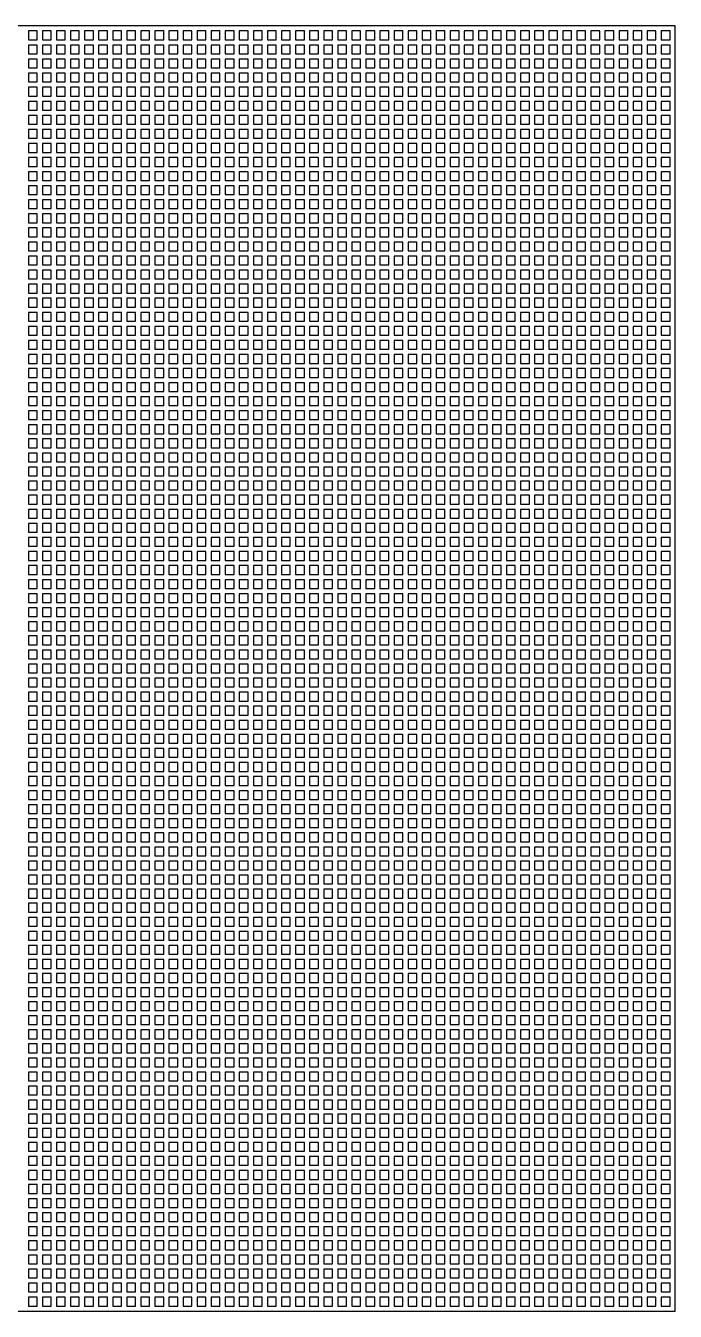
# Model space of a CAD drawing. Header units: millimetres. Extents: x 0 to 731, y 0 to 731.
# Drawn here: x 362 to 731, y 0 to 731 of the extents above; entities that cross this region are included whole.
import ezdxf

# ---------------------------------------------------------------- set-up
doc = ezdxf.new("R2010")
doc.units = ezdxf.units.MM

# ---------------------------------------------------------------- blocks, each defined once
blk = doc.blocks.new('*U1')
blk.add_lwpolyline([(-2.5, -2.5), (2.5, -2.5), (2.5, 2.5), (-2.5, 2.5)], close=True)
blk = doc.blocks.new('*U2')
at = {"color": 0, "linetype": 'ByBlock', "lineweight": -2, "transparency": 16777216}
for p in [(360, 720), (368, 720), (376, 720), (384, 720), (392, 720), (400, 720), (408, 720), (416, 720), (424, 720), (432, 720), (440, 720), (448, 720), (456, 720), (464, 720), (472, 720), (480, 720), (488, 720), (496, 720), (504, 720), (512, 720), (520, 720), (528, 720), (536, 720), (544, 720), (552, 720), (560, 720), (568, 720), (576, 720), (584, 720), (592, 720), (600, 720), (608, 720), (616, 720), (624, 720), (632, 720), (640, 720), (648, 720), (656, 720), (664, 720), (672, 720), (680, 720), (688, 720), (696, 720), (704, 720), (712, 720), (720, 720), (360, 712), (368, 712), (376, 712), (384, 712), (392, 712), (400, 712), (408, 712), (416, 712), (424, 712), (432, 712), (440, 712), (448, 712), (456, 712), (464, 712), (472, 712), (480, 712), (488, 712), (496, 712), (504, 712), (512, 712), (520, 712), (528, 712), (536, 712), (544, 712), (552, 712), (560, 712), (568, 712), (576, 712), (584, 712), (592, 712), (600, 712), (608, 712), (616, 712), (624, 712), (632, 712), (640, 712), (648, 712), (656, 712), (664, 712), (672, 712), (680, 712), (688, 712), (696, 712), (704, 712), (712, 712), (720, 712), (360, 704), (368, 704), (376, 704), (384, 704), (392, 704), (400, 704), (408, 704), (416, 704), (424, 704), (432, 704), (440, 704), (448, 704), (456, 704), (464, 704), (472, 704), (480, 704), (488, 704), (496, 704), (504, 704), (512, 704), (520, 704), (528, 704), (536, 704), (544, 704), (552, 704), (560, 704), (568, 704), (576, 704), (584, 704), (592, 704), (600, 704), (608, 704), (616, 704), (624, 704), (632, 704), (640, 704), (648, 704), (656, 704), (664, 704), (672, 704), (680, 704), (688, 704), (696, 704), (704, 704), (712, 704), (720, 704), (360, 696), (368, 696), (376, 696), (384, 696), (392, 696), (400, 696), (408, 696), (416, 696), (424, 696), (432, 696), (440, 696), (448, 696), (456, 696), (464, 696), (472, 696), (480, 696), (488, 696), (496, 696), (504, 696), (512, 696), (520, 696), (528, 696), (536, 696), (544, 696), (552, 696), (560, 696), (568, 696), (576, 696), (584, 696), (592, 696), (600, 696), (608, 696), (616, 696), (624, 696), (632, 696), (640, 696), (648, 696), (656, 696), (664, 696), (672, 696), (680, 696), (688, 696), (696, 696), (704, 696), (712, 696), (720, 696), (360, 688), (368, 688), (376, 688), (384, 688), (392, 688), (400, 688), (408, 688), (416, 688), (424, 688), (432, 688), (440, 688), (448, 688), (456, 688), (464, 688), (472, 688), (480, 688), (488, 688), (496, 688), (504, 688), (512, 688), (520, 688), (528, 688), (536, 688), (544, 688), (552, 688), (560, 688), (568, 688), (576, 688), (584, 688), (592, 688), (600, 688), (608, 688), (616, 688), (624, 688), (632, 688), (640, 688), (648, 688), (656, 688), (664, 688), (672, 688), (680, 688), (688, 688), (696, 688), (704, 688), (712, 688), (720, 688), (360, 680), (368, 680), (376, 680), (384, 680), (392, 680), (400, 680), (408, 680), (416, 680), (424, 680), (432, 680), (440, 680), (448, 680), (456, 680), (464, 680), (472, 680), (480, 680), (488, 680), (496, 680), (504, 680), (512, 680), (520, 680), (528, 680), (536, 680), (544, 680), (552, 680), (560, 680), (568, 680), (576, 680), (584, 680), (592, 680), (600, 680), (608, 680), (616, 680), (624, 680), (632, 680), (640, 680), (648, 680), (656, 680), (664, 680), (672, 680), (680, 680), (688, 680), (696, 680), (704, 680), (712, 680), (720, 680), (360, 672), (368, 672), (376, 672), (384, 672), (392, 672), (400, 672), (408, 672), (416, 672), (424, 672), (432, 672), (440, 672), (448, 672), (456, 672), (464, 672), (472, 672), (480, 672), (488, 672), (496, 672), (504, 672), (512, 672), (520, 672), (528, 672), (536, 672), (544, 672), (552, 672), (560, 672), (568, 672), (576, 672), (584, 672), (592, 672), (600, 672), (608, 672), (616, 672), (624, 672), (632, 672), (640, 672), (648, 672), (656, 672), (664, 672), (672, 672), (680, 672), (688, 672), (696, 672), (704, 672), (712, 672), (720, 672), (360, 664), (368, 664), (376, 664), (384, 664), (392, 664), (400, 664), (408, 664), (416, 664), (424, 664), (432, 664), (440, 664), (448, 664), (456, 664), (464, 664), (472, 664), (480, 664), (488, 664), (496, 664), (504, 664), (512, 664), (520, 664), (528, 664), (536, 664), (544, 664), (552, 664), (560, 664), (568, 664), (576, 664), (584, 664), (592, 664), (600, 664), (608, 664), (616, 664), (624, 664), (632, 664), (640, 664), (648, 664), (656, 664), (664, 664), (672, 664), (680, 664), (688, 664), (696, 664), (704, 664), (712, 664), (720, 664), (360, 656), (368, 656), (376, 656), (384, 656), (392, 656), (400, 656), (408, 656), (416, 656), (424, 656), (432, 656), (440, 656), (448, 656), (456, 656), (464, 656), (472, 656), (480, 656), (488, 656), (496, 656), (504, 656), (512, 656), (520, 656), (528, 656), (536, 656), (544, 656), (552, 656), (560, 656), (568, 656), (576, 656), (584, 656), (592, 656), (600, 656), (608, 656), (616, 656), (624, 656), (632, 656), (640, 656), (648, 656), (656, 656), (664, 656), (672, 656), (680, 656), (688, 656), (696, 656), (704, 656), (712, 656), (720, 656), (360, 648), (368, 648), (376, 648), (384, 648), (392, 648), (400, 648), (408, 648), (416, 648), (424, 648), (432, 648), (440, 648), (448, 648), (456, 648), (464, 648), (472, 648), (480, 648), (488, 648), (496, 648), (504, 648), (512, 648), (520, 648), (528, 648), (536, 648), (544, 648), (552, 648), (560, 648), (568, 648), (576, 648), (584, 648), (592, 648), (600, 648), (608, 648), (616, 648), (624, 648), (632, 648), (640, 648), (648, 648), (656, 648), (664, 648), (672, 648), (680, 648), (688, 648), (696, 648), (704, 648), (712, 648), (720, 648), (360, 640), (368, 640), (376, 640), (384, 640), (392, 640), (400, 640), (408, 640), (416, 640), (424, 640), (432, 640), (440, 640), (448, 640), (456, 640), (464, 640), (472, 640), (480, 640), (488, 640), (496, 640), (504, 640), (512, 640), (520, 640), (528, 640), (536, 640), (544, 640), (552, 640), (560, 640), (568, 640), (576, 640), (584, 640), (592, 640), (600, 640), (608, 640), (616, 640), (624, 640), (632, 640), (640, 640), (648, 640), (656, 640), (664, 640), (672, 640), (680, 640), (688, 640), (696, 640), (704, 640), (712, 640), (720, 640), (360, 632), (368, 632), (376, 632), (384, 632), (392, 632), (400, 632), (408, 632), (416, 632), (424, 632), (432, 632), (440, 632), (448, 632), (456, 632), (464, 632), (472, 632), (480, 632), (488, 632), (496, 632), (504, 632), (512, 632), (520, 632), (528, 632), (536, 632), (544, 632), (552, 632), (560, 632), (568, 632), (576, 632), (584, 632), (592, 632), (600, 632), (608, 632), (616, 632), (624, 632), (632, 632), (640, 632), (648, 632), (656, 632), (664, 632), (672, 632), (680, 632), (688, 632), (696, 632), (704, 632), (712, 632), (720, 632), (360, 624), (368, 624), (376, 624), (384, 624), (392, 624), (400, 624), (408, 624), (416, 624), (424, 624), (432, 624), (440, 624), (448, 624), (456, 624), (464, 624), (472, 624), (480, 624), (488, 624), (496, 624), (504, 624), (512, 624), (520, 624), (528, 624), (536, 624), (544, 624), (552, 624), (560, 624), (568, 624), (576, 624), (584, 624), (592, 624), (600, 624), (608, 624), (616, 624), (624, 624), (632, 624), (640, 624), (648, 624), (656, 624), (664, 624), (672, 624), (680, 624), (688, 624), (696, 624), (704, 624), (712, 624), (720, 624), (360, 616), (368, 616), (376, 616), (384, 616), (392, 616), (400, 616), (408, 616), (416, 616), (424, 616), (432, 616), (440, 616), (448, 616), (456, 616), (464, 616), (472, 616), (480, 616), (488, 616), (496, 616), (504, 616), (512, 616), (520, 616), (528, 616), (536, 616), (544, 616), (552, 616), (560, 616), (568, 616), (576, 616), (584, 616), (592, 616), (600, 616), (608, 616), (616, 616), (624, 616), (632, 616), (640, 616), (648, 616), (656, 616), (664, 616), (672, 616), (680, 616), (688, 616), (696, 616), (704, 616), (712, 616), (720, 616), (360, 608), (368, 608), (376, 608), (384, 608), (392, 608), (400, 608), (408, 608), (416, 608), (424, 608), (432, 608), (440, 608), (448, 608), (456, 608), (464, 608), (472, 608), (480, 608), (488, 608), (496, 608), (504, 608), (512, 608), (520, 608), (528, 608), (536, 608), (544, 608), (552, 608), (560, 608), (568, 608), (576, 608), (584, 608), (592, 608), (600, 608), (608, 608), (616, 608), (624, 608), (632, 608), (640, 608), (648, 608), (656, 608), (664, 608), (672, 608), (680, 608), (688, 608), (696, 608), (704, 608), (712, 608), (720, 608), (360, 600), (368, 600), (376, 600), (384, 600), (392, 600), (400, 600), (408, 600), (416, 600), (424, 600), (432, 600), (440, 600), (448, 600), (456, 600), (464, 600), (472, 600), (480, 600), (488, 600), (496, 600), (504, 600), (512, 600), (520, 600), (528, 600), (536, 600), (544, 600), (552, 600), (560, 600), (568, 600), (576, 600), (584, 600), (592, 600), (600, 600), (608, 600), (616, 600), (624, 600), (632, 600), (640, 600), (648, 600), (656, 600), (664, 600), (672, 600), (680, 600), (688, 600), (696, 600), (704, 600), (712, 600), (720, 600), (360, 592), (368, 592), (376, 592), (384, 592), (392, 592), (400, 592), (408, 592), (416, 592), (424, 592), (432, 592), (440, 592), (448, 592), (456, 592), (464, 592), (472, 592), (480, 592), (488, 592), (496, 592), (504, 592), (512, 592), (520, 592), (528, 592), (536, 592), (544, 592), (552, 592), (560, 592), (568, 592), (576, 592), (584, 592), (592, 592), (600, 592), (608, 592), (616, 592), (624, 592), (632, 592), (640, 592), (648, 592), (656, 592), (664, 592), (672, 592), (680, 592), (688, 592), (696, 592), (704, 592), (712, 592), (720, 592), (360, 584), (368, 584), (376, 584), (384, 584), (392, 584), (400, 584), (408, 584), (416, 584), (424, 584), (432, 584), (440, 584), (448, 584), (456, 584), (464, 584), (472, 584), (480, 584), (488, 584), (496, 584), (504, 584), (512, 584), (520, 584), (528, 584), (536, 584), (544, 584), (552, 584), (560, 584), (568, 584), (576, 584), (584, 584), (592, 584), (600, 584), (608, 584), (616, 584), (624, 584), (632, 584), (640, 584), (648, 584), (656, 584), (664, 584), (672, 584), (680, 584), (688, 584), (696, 584), (704, 584), (712, 584), (720, 584), (360, 576), (368, 576), (376, 576), (384, 576), (392, 576), (400, 576), (408, 576), (416, 576), (424, 576), (432, 576), (440, 576), (448, 576), (456, 576), (464, 576), (472, 576), (480, 576), (488, 576), (496, 576), (504, 576), (512, 576), (520, 576), (528, 576), (536, 576), (544, 576), (552, 576), (560, 576), (568, 576), (576, 576), (584, 576), (592, 576), (600, 576), (608, 576), (616, 576), (624, 576), (632, 576), (640, 576), (648, 576), (656, 576), (664, 576), (672, 576), (680, 576), (688, 576), (696, 576), (704, 576), (712, 576), (720, 576), (360, 568), (368, 568), (376, 568), (384, 568), (392, 568), (400, 568), (408, 568), (416, 568), (424, 568), (432, 568), (440, 568), (448, 568), (456, 568), (464, 568), (472, 568), (480, 568), (488, 568), (496, 568), (504, 568), (512, 568), (520, 568), (528, 568), (536, 568), (544, 568), (552, 568), (560, 568), (568, 568), (576, 568), (584, 568), (592, 568), (600, 568), (608, 568), (616, 568), (624, 568), (632, 568), (640, 568), (648, 568), (656, 568), (664, 568), (672, 568), (680, 568), (688, 568), (696, 568), (704, 568), (712, 568), (720, 568), (360, 560), (368, 560), (376, 560), (384, 560), (392, 560), (400, 560), (408, 560), (416, 560), (424, 560), (432, 560), (440, 560), (448, 560), (456, 560), (464, 560), (472, 560), (480, 560), (488, 560), (496, 560), (504, 560), (512, 560), (520, 560), (528, 560), (536, 560), (544, 560), (552, 560), (560, 560), (568, 560), (576, 560), (584, 560), (592, 560), (600, 560), (608, 560), (616, 560), (624, 560), (632, 560), (640, 560), (648, 560), (656, 560), (664, 560), (672, 560), (680, 560), (688, 560), (696, 560), (704, 560), (712, 560), (720, 560), (360, 552), (368, 552), (376, 552), (384, 552), (392, 552), (400, 552), (408, 552), (416, 552), (424, 552), (432, 552), (440, 552), (448, 552), (456, 552), (464, 552), (472, 552), (480, 552), (488, 552), (496, 552), (504, 552), (512, 552), (520, 552), (528, 552), (536, 552), (544, 552), (552, 552), (560, 552), (568, 552), (576, 552), (584, 552), (592, 552), (600, 552), (608, 552), (616, 552), (624, 552), (632, 552), (640, 552), (648, 552), (656, 552), (664, 552), (672, 552), (680, 552), (688, 552), (696, 552), (704, 552), (712, 552), (720, 552), (360, 544), (368, 544), (376, 544), (384, 544), (392, 544), (400, 544), (408, 544), (416, 544), (424, 544), (432, 544), (440, 544), (448, 544), (456, 544), (464, 544), (472, 544), (480, 544), (488, 544), (496, 544), (504, 544), (512, 544), (520, 544), (528, 544), (536, 544), (544, 544), (552, 544), (560, 544), (568, 544), (576, 544), (584, 544), (592, 544), (600, 544), (608, 544), (616, 544), (624, 544), (632, 544), (640, 544), (648, 544), (656, 544), (664, 544), (672, 544), (680, 544), (688, 544), (696, 544), (704, 544), (712, 544), (720, 544), (360, 536), (368, 536), (376, 536), (384, 536), (392, 536), (400, 536), (408, 536), (416, 536), (424, 536), (432, 536), (440, 536), (448, 536), (456, 536), (464, 536), (472, 536), (480, 536), (488, 536), (496, 536), (504, 536), (512, 536), (520, 536), (528, 536), (536, 536), (544, 536), (552, 536), (560, 536), (568, 536), (576, 536), (584, 536), (592, 536), (600, 536), (608, 536), (616, 536), (624, 536), (632, 536), (640, 536), (648, 536), (656, 536), (664, 536), (672, 536), (680, 536), (688, 536), (696, 536), (704, 536), (712, 536), (720, 536), (360, 528), (368, 528), (376, 528), (384, 528), (392, 528), (400, 528), (408, 528), (416, 528), (424, 528), (432, 528), (440, 528), (448, 528), (456, 528), (464, 528), (472, 528), (480, 528), (488, 528), (496, 528), (504, 528), (512, 528), (520, 528), (528, 528), (536, 528), (544, 528), (552, 528), (560, 528), (568, 528), (576, 528), (584, 528), (592, 528), (600, 528), (608, 528), (616, 528), (624, 528), (632, 528), (640, 528), (648, 528), (656, 528), (664, 528), (672, 528), (680, 528), (688, 528), (696, 528), (704, 528), (712, 528), (720, 528), (360, 520), (368, 520), (376, 520), (384, 520), (392, 520), (400, 520), (408, 520), (416, 520), (424, 520), (432, 520), (440, 520), (448, 520), (456, 520), (464, 520), (472, 520), (480, 520), (488, 520), (496, 520), (504, 520), (512, 520), (520, 520), (528, 520), (536, 520), (544, 520), (552, 520), (560, 520), (568, 520), (576, 520), (584, 520), (592, 520), (600, 520), (608, 520), (616, 520), (624, 520), (632, 520), (640, 520), (648, 520), (656, 520), (664, 520), (672, 520), (680, 520), (688, 520), (696, 520), (704, 520), (712, 520), (720, 520), (360, 512), (368, 512), (376, 512), (384, 512), (392, 512), (400, 512), (408, 512), (416, 512), (424, 512), (432, 512), (440, 512), (448, 512), (456, 512), (464, 512), (472, 512), (480, 512), (488, 512), (496, 512), (504, 512), (512, 512), (520, 512), (528, 512), (536, 512), (544, 512), (552, 512), (560, 512), (568, 512), (576, 512), (584, 512), (592, 512), (600, 512), (608, 512), (616, 512), (624, 512), (632, 512), (640, 512), (648, 512), (656, 512), (664, 512), (672, 512), (680, 512), (688, 512), (696, 512), (704, 512), (712, 512), (720, 512), (360, 504), (368, 504), (376, 504), (384, 504), (392, 504), (400, 504), (408, 504), (416, 504), (424, 504), (432, 504), (440, 504), (448, 504), (456, 504), (464, 504), (472, 504), (480, 504), (488, 504), (496, 504), (504, 504), (512, 504), (520, 504), (528, 504), (536, 504), (544, 504), (552, 504), (560, 504), (568, 504), (576, 504), (584, 504), (592, 504), (600, 504), (608, 504), (616, 504), (624, 504), (632, 504), (640, 504), (648, 504), (656, 504), (664, 504), (672, 504), (680, 504), (688, 504), (696, 504), (704, 504), (712, 504), (720, 504), (360, 496), (368, 496), (376, 496), (384, 496), (392, 496), (400, 496), (408, 496), (416, 496), (424, 496), (432, 496), (440, 496), (448, 496), (456, 496), (464, 496), (472, 496), (480, 496), (488, 496), (496, 496), (504, 496), (512, 496), (520, 496), (528, 496), (536, 496), (544, 496), (552, 496), (560, 496), (568, 496), (576, 496), (584, 496), (592, 496), (600, 496), (608, 496), (616, 496), (624, 496), (632, 496), (640, 496), (648, 496), (656, 496), (664, 496), (672, 496), (680, 496), (688, 496), (696, 496), (704, 496), (712, 496), (720, 496), (360, 488), (368, 488), (376, 488), (384, 488), (392, 488), (400, 488), (408, 488), (416, 488), (424, 488), (432, 488), (440, 488), (448, 488), (456, 488), (464, 488), (472, 488), (480, 488), (488, 488), (496, 488), (504, 488), (512, 488), (520, 488), (528, 488), (536, 488), (544, 488), (552, 488), (560, 488), (568, 488), (576, 488), (584, 488), (592, 488), (600, 488), (608, 488), (616, 488), (624, 488), (632, 488), (640, 488), (648, 488), (656, 488), (664, 488), (672, 488), (680, 488), (688, 488), (696, 488), (704, 488), (712, 488), (720, 488), (360, 480), (368, 480), (376, 480), (384, 480), (392, 480), (400, 480), (408, 480), (416, 480), (424, 480), (432, 480), (440, 480), (448, 480), (456, 480), (464, 480), (472, 480), (480, 480), (488, 480), (496, 480), (504, 480), (512, 480), (520, 480), (528, 480), (536, 480), (544, 480), (552, 480), (560, 480), (568, 480), (576, 480), (584, 480), (592, 480), (600, 480), (608, 480), (616, 480), (624, 480), (632, 480), (640, 480), (648, 480), (656, 480), (664, 480), (672, 480), (680, 480), (688, 480), (696, 480), (704, 480), (712, 480), (720, 480), (360, 472), (368, 472), (376, 472), (384, 472), (392, 472), (400, 472), (408, 472), (416, 472), (424, 472), (432, 472), (440, 472), (448, 472), (456, 472), (464, 472), (472, 472), (480, 472), (488, 472), (496, 472), (504, 472), (512, 472), (520, 472), (528, 472), (536, 472), (544, 472), (552, 472), (560, 472), (568, 472), (576, 472), (584, 472), (592, 472), (600, 472), (608, 472), (616, 472), (624, 472), (632, 472), (640, 472), (648, 472), (656, 472), (664, 472), (672, 472), (680, 472), (688, 472), (696, 472), (704, 472), (712, 472), (720, 472), (360, 464), (368, 464), (376, 464), (384, 464), (392, 464), (400, 464), (408, 464), (416, 464), (424, 464), (432, 464), (440, 464), (448, 464), (456, 464), (464, 464), (472, 464), (480, 464), (488, 464), (496, 464), (504, 464), (512, 464), (520, 464), (528, 464), (536, 464), (544, 464), (552, 464), (560, 464), (568, 464), (576, 464), (584, 464), (592, 464), (600, 464), (608, 464), (616, 464), (624, 464), (632, 464), (640, 464), (648, 464), (656, 464), (664, 464), (672, 464), (680, 464), (688, 464), (696, 464), (704, 464), (712, 464), (720, 464), (360, 456), (368, 456), (376, 456), (384, 456), (392, 456), (400, 456), (408, 456), (416, 456), (424, 456), (432, 456), (440, 456), (448, 456), (456, 456), (464, 456), (472, 456), (480, 456), (488, 456), (496, 456), (504, 456), (512, 456), (520, 456), (528, 456), (536, 456), (544, 456), (552, 456), (560, 456), (568, 456), (576, 456), (584, 456), (592, 456), (600, 456), (608, 456), (616, 456), (624, 456), (632, 456), (640, 456), (648, 456), (656, 456), (664, 456), (672, 456), (680, 456), (688, 456), (696, 456), (704, 456), (712, 456), (720, 456), (360, 448), (368, 448), (376, 448), (384, 448), (392, 448), (400, 448), (408, 448), (416, 448), (424, 448), (432, 448), (440, 448), (448, 448), (456, 448), (464, 448), (472, 448), (480, 448), (488, 448), (496, 448), (504, 448), (512, 448), (520, 448), (528, 448), (536, 448), (544, 448), (552, 448), (560, 448), (568, 448), (576, 448), (584, 448), (592, 448), (600, 448), (608, 448), (616, 448), (624, 448), (632, 448), (640, 448), (648, 448), (656, 448), (664, 448), (672, 448), (680, 448), (688, 448), (696, 448), (704, 448), (712, 448), (720, 448), (360, 440), (368, 440), (376, 440), (384, 440), (392, 440), (400, 440), (408, 440), (416, 440), (424, 440), (432, 440), (440, 440), (448, 440), (456, 440), (464, 440), (472, 440), (480, 440), (488, 440), (496, 440), (504, 440), (512, 440), (520, 440), (528, 440), (536, 440), (544, 440), (552, 440), (560, 440), (568, 440), (576, 440), (584, 440), (592, 440), (600, 440), (608, 440), (616, 440), (624, 440), (632, 440), (640, 440), (648, 440), (656, 440), (664, 440), (672, 440), (680, 440), (688, 440), (696, 440), (704, 440), (712, 440), (720, 440), (360, 432), (368, 432), (376, 432), (384, 432), (392, 432), (400, 432), (408, 432), (416, 432), (424, 432), (432, 432), (440, 432), (448, 432), (456, 432), (464, 432), (472, 432), (480, 432), (488, 432), (496, 432), (504, 432), (512, 432), (520, 432), (528, 432), (536, 432), (544, 432), (552, 432), (560, 432), (568, 432), (576, 432), (584, 432), (592, 432), (600, 432), (608, 432), (616, 432), (624, 432), (632, 432), (640, 432), (648, 432), (656, 432), (664, 432), (672, 432), (680, 432), (688, 432), (696, 432), (704, 432), (712, 432), (720, 432), (360, 424), (368, 424), (376, 424), (384, 424), (392, 424), (400, 424), (408, 424), (416, 424), (424, 424), (432, 424), (440, 424), (448, 424), (456, 424), (464, 424), (472, 424), (480, 424), (488, 424), (496, 424), (504, 424), (512, 424), (520, 424), (528, 424), (536, 424), (544, 424), (552, 424), (560, 424), (568, 424), (576, 424), (584, 424), (592, 424), (600, 424), (608, 424), (616, 424), (624, 424), (632, 424), (640, 424), (648, 424), (656, 424), (664, 424), (672, 424), (680, 424), (688, 424), (696, 424), (704, 424), (712, 424), (720, 424), (360, 416), (368, 416), (376, 416), (384, 416), (392, 416), (400, 416), (408, 416), (416, 416), (424, 416), (432, 416), (440, 416), (448, 416), (456, 416), (464, 416), (472, 416), (480, 416), (488, 416), (496, 416), (504, 416), (512, 416), (520, 416), (528, 416), (536, 416), (544, 416), (552, 416), (560, 416), (568, 416), (576, 416), (584, 416), (592, 416), (600, 416), (608, 416), (616, 416), (624, 416), (632, 416), (640, 416), (648, 416), (656, 416), (664, 416), (672, 416), (680, 416), (688, 416), (696, 416), (704, 416), (712, 416), (720, 416), (360, 408), (368, 408), (376, 408), (384, 408), (392, 408), (400, 408), (408, 408), (416, 408), (424, 408), (432, 408), (440, 408), (448, 408), (456, 408), (464, 408), (472, 408), (480, 408), (488, 408), (496, 408), (504, 408), (512, 408), (520, 408), (528, 408), (536, 408), (544, 408), (552, 408), (560, 408), (568, 408), (576, 408), (584, 408), (592, 408), (600, 408), (608, 408), (616, 408), (624, 408), (632, 408), (640, 408), (648, 408), (656, 408), (664, 408), (672, 408), (680, 408), (688, 408), (696, 408), (704, 408), (712, 408), (720, 408), (360, 400), (368, 400), (376, 400), (384, 400), (392, 400), (400, 400), (408, 400), (416, 400), (424, 400), (432, 400), (440, 400), (448, 400), (456, 400), (464, 400), (472, 400), (480, 400), (488, 400), (496, 400), (504, 400), (512, 400), (520, 400), (528, 400), (536, 400), (544, 400), (552, 400), (560, 400), (568, 400), (576, 400), (584, 400), (592, 400), (600, 400), (608, 400), (616, 400), (624, 400), (632, 400), (640, 400), (648, 400), (656, 400), (664, 400), (672, 400), (680, 400), (688, 400), (696, 400), (704, 400), (712, 400), (720, 400), (360, 392), (368, 392), (376, 392), (384, 392), (392, 392), (400, 392), (408, 392), (416, 392), (424, 392), (432, 392), (440, 392), (448, 392), (456, 392), (464, 392), (472, 392), (480, 392), (488, 392), (496, 392), (504, 392), (512, 392), (520, 392), (528, 392), (536, 392), (544, 392), (552, 392), (560, 392), (568, 392), (576, 392), (584, 392), (592, 392), (600, 392), (608, 392), (616, 392), (624, 392), (632, 392), (640, 392), (648, 392), (656, 392), (664, 392), (672, 392), (680, 392), (688, 392), (696, 392), (704, 392), (712, 392), (720, 392), (360, 384), (368, 384), (376, 384), (384, 384), (392, 384), (400, 384), (408, 384), (416, 384), (424, 384), (432, 384), (440, 384), (448, 384), (456, 384), (464, 384), (472, 384), (480, 384), (488, 384), (496, 384), (504, 384), (512, 384), (520, 384), (528, 384), (536, 384), (544, 384), (552, 384), (560, 384), (568, 384), (576, 384), (584, 384), (592, 384), (600, 384), (608, 384), (616, 384), (624, 384), (632, 384), (640, 384), (648, 384), (656, 384), (664, 384), (672, 384), (680, 384), (688, 384), (696, 384), (704, 384), (712, 384), (720, 384), (360, 376), (368, 376), (376, 376), (384, 376), (392, 376), (400, 376), (408, 376), (416, 376), (424, 376), (432, 376), (440, 376), (448, 376), (456, 376), (464, 376), (472, 376), (480, 376), (488, 376), (496, 376), (504, 376), (512, 376), (520, 376), (528, 376), (536, 376), (544, 376), (552, 376), (560, 376), (568, 376), (576, 376), (584, 376), (592, 376), (600, 376), (608, 376), (616, 376), (624, 376), (632, 376), (640, 376), (648, 376), (656, 376), (664, 376), (672, 376), (680, 376), (688, 376), (696, 376), (704, 376), (712, 376), (720, 376), (360, 368), (368, 368), (376, 368), (384, 368), (392, 368), (400, 368), (408, 368), (416, 368), (424, 368), (432, 368), (440, 368), (448, 368), (456, 368), (464, 368), (472, 368), (480, 368), (488, 368), (496, 368), (504, 368), (512, 368), (520, 368), (528, 368), (536, 368), (544, 368), (552, 368), (560, 368), (568, 368), (576, 368), (584, 368), (592, 368), (600, 368), (608, 368), (616, 368), (624, 368), (632, 368), (640, 368), (648, 368), (656, 368), (664, 368), (672, 368), (680, 368), (688, 368), (696, 368), (704, 368), (712, 368), (720, 368), (360, 360), (368, 360), (376, 360), (384, 360), (392, 360), (400, 360), (408, 360), (416, 360), (424, 360), (432, 360), (440, 360), (448, 360), (456, 360), (464, 360), (472, 360), (480, 360), (488, 360), (496, 360), (504, 360), (512, 360), (520, 360), (528, 360), (536, 360), (544, 360), (552, 360), (560, 360), (568, 360), (576, 360), (584, 360), (592, 360), (600, 360), (608, 360), (616, 360), (624, 360), (632, 360), (640, 360), (648, 360), (656, 360), (664, 360), (672, 360), (680, 360), (688, 360), (696, 360), (704, 360), (712, 360), (720, 360), (360, 352), (368, 352), (376, 352), (384, 352), (392, 352), (400, 352), (408, 352), (416, 352), (424, 352), (432, 352), (440, 352), (448, 352), (456, 352), (464, 352), (472, 352), (480, 352), (488, 352), (496, 352), (504, 352), (512, 352), (520, 352), (528, 352), (536, 352), (544, 352), (552, 352), (560, 352), (568, 352), (576, 352), (584, 352), (592, 352), (600, 352), (608, 352), (616, 352), (624, 352), (632, 352), (640, 352), (648, 352), (656, 352), (664, 352), (672, 352), (680, 352), (688, 352), (696, 352), (704, 352), (712, 352), (720, 352), (360, 344), (368, 344), (376, 344), (384, 344), (392, 344), (400, 344), (408, 344), (416, 344), (424, 344), (432, 344), (440, 344), (448, 344), (456, 344), (464, 344), (472, 344), (480, 344), (488, 344), (496, 344), (504, 344), (512, 344), (520, 344), (528, 344), (536, 344), (544, 344), (552, 344), (560, 344), (568, 344), (576, 344), (584, 344), (592, 344), (600, 344), (608, 344), (616, 344), (624, 344), (632, 344), (640, 344), (648, 344), (656, 344), (664, 344), (672, 344), (680, 344), (688, 344), (696, 344), (704, 344), (712, 344), (720, 344), (360, 336), (368, 336), (376, 336), (384, 336), (392, 336), (400, 336), (408, 336), (416, 336), (424, 336), (432, 336), (440, 336), (448, 336), (456, 336), (464, 336), (472, 336), (480, 336), (488, 336), (496, 336), (504, 336), (512, 336), (520, 336), (528, 336), (536, 336), (544, 336), (552, 336), (560, 336), (568, 336), (576, 336), (584, 336), (592, 336), (600, 336), (608, 336), (616, 336), (624, 336), (632, 336), (640, 336), (648, 336), (656, 336), (664, 336), (672, 336), (680, 336), (688, 336), (696, 336), (704, 336), (712, 336), (720, 336), (360, 328), (368, 328), (376, 328), (384, 328), (392, 328), (400, 328), (408, 328), (416, 328), (424, 328), (432, 328), (440, 328), (448, 328), (456, 328), (464, 328), (472, 328), (480, 328), (488, 328), (496, 328), (504, 328), (512, 328), (520, 328), (528, 328), (536, 328), (544, 328), (552, 328), (560, 328), (568, 328), (576, 328), (584, 328), (592, 328), (600, 328), (608, 328), (616, 328), (624, 328), (632, 328), (640, 328), (648, 328), (656, 328), (664, 328), (672, 328), (680, 328), (688, 328), (696, 328), (704, 328), (712, 328), (720, 328), (360, 320), (368, 320), (376, 320), (384, 320), (392, 320), (400, 320), (408, 320), (416, 320), (424, 320), (432, 320), (440, 320), (448, 320), (456, 320), (464, 320), (472, 320), (480, 320), (488, 320), (496, 320), (504, 320), (512, 320), (520, 320), (528, 320), (536, 320), (544, 320), (552, 320), (560, 320), (568, 320), (576, 320), (584, 320), (592, 320), (600, 320), (608, 320), (616, 320), (624, 320), (632, 320), (640, 320), (648, 320), (656, 320), (664, 320), (672, 320), (680, 320), (688, 320), (696, 320), (704, 320), (712, 320), (720, 320), (360, 312), (368, 312), (376, 312), (384, 312), (392, 312), (400, 312), (408, 312), (416, 312), (424, 312), (432, 312), (440, 312), (448, 312), (456, 312), (464, 312), (472, 312), (480, 312), (488, 312), (496, 312), (504, 312), (512, 312), (520, 312), (528, 312), (536, 312), (544, 312), (552, 312), (560, 312), (568, 312), (576, 312), (584, 312), (592, 312), (600, 312), (608, 312), (616, 312), (624, 312), (632, 312), (640, 312), (648, 312), (656, 312), (664, 312), (672, 312), (680, 312), (688, 312), (696, 312), (704, 312), (712, 312), (720, 312), (360, 304), (368, 304), (376, 304), (384, 304), (392, 304), (400, 304), (408, 304), (416, 304), (424, 304), (432, 304), (440, 304), (448, 304), (456, 304), (464, 304), (472, 304), (480, 304), (488, 304), (496, 304), (504, 304), (512, 304), (520, 304), (528, 304), (536, 304), (544, 304), (552, 304), (560, 304), (568, 304), (576, 304), (584, 304), (592, 304), (600, 304), (608, 304), (616, 304), (624, 304), (632, 304), (640, 304), (648, 304), (656, 304), (664, 304), (672, 304), (680, 304), (688, 304), (696, 304), (704, 304), (712, 304), (720, 304), (360, 296), (368, 296), (376, 296), (384, 296), (392, 296), (400, 296), (408, 296), (416, 296), (424, 296), (432, 296), (440, 296), (448, 296), (456, 296), (464, 296), (472, 296), (480, 296), (488, 296), (496, 296), (504, 296), (512, 296), (520, 296), (528, 296), (536, 296), (544, 296), (552, 296), (560, 296), (568, 296), (576, 296), (584, 296), (592, 296), (600, 296), (608, 296), (616, 296), (624, 296), (632, 296), (640, 296), (648, 296), (656, 296), (664, 296), (672, 296), (680, 296), (688, 296), (696, 296), (704, 296), (712, 296), (720, 296), (360, 288), (368, 288), (376, 288), (384, 288), (392, 288), (400, 288), (408, 288), (416, 288), (424, 288), (432, 288), (440, 288), (448, 288), (456, 288), (464, 288), (472, 288), (480, 288), (488, 288), (496, 288), (504, 288), (512, 288), (520, 288), (528, 288), (536, 288), (544, 288), (552, 288), (560, 288), (568, 288), (576, 288), (584, 288), (592, 288), (600, 288), (608, 288), (616, 288), (624, 288), (632, 288), (640, 288), (648, 288), (656, 288), (664, 288), (672, 288), (680, 288), (688, 288), (696, 288), (704, 288), (712, 288), (720, 288), (360, 280), (368, 280), (376, 280), (384, 280), (392, 280), (400, 280), (408, 280), (416, 280), (424, 280), (432, 280), (440, 280), (448, 280), (456, 280), (464, 280), (472, 280), (480, 280), (488, 280), (496, 280), (504, 280), (512, 280), (520, 280), (528, 280), (536, 280), (544, 280), (552, 280), (560, 280), (568, 280), (576, 280), (584, 280), (592, 280), (600, 280), (608, 280), (616, 280), (624, 280), (632, 280), (640, 280), (648, 280), (656, 280), (664, 280), (672, 280), (680, 280), (688, 280), (696, 280), (704, 280), (712, 280), (720, 280), (360, 272), (368, 272), (376, 272), (384, 272), (392, 272), (400, 272), (408, 272), (416, 272), (424, 272), (432, 272), (440, 272), (448, 272), (456, 272), (464, 272), (472, 272), (480, 272), (488, 272), (496, 272), (504, 272), (512, 272), (520, 272), (528, 272), (536, 272), (544, 272), (552, 272), (560, 272), (568, 272), (576, 272), (584, 272), (592, 272), (600, 272), (608, 272), (616, 272), (624, 272), (632, 272), (640, 272), (648, 272), (656, 272), (664, 272), (672, 272), (680, 272), (688, 272), (696, 272), (704, 272), (712, 272), (720, 272), (360, 264), (368, 264), (376, 264), (384, 264), (392, 264), (400, 264), (408, 264), (416, 264), (424, 264), (432, 264), (440, 264), (448, 264), (456, 264), (464, 264), (472, 264), (480, 264), (488, 264), (496, 264), (504, 264), (512, 264), (520, 264), (528, 264), (536, 264), (544, 264), (552, 264), (560, 264), (568, 264), (576, 264), (584, 264), (592, 264), (600, 264), (608, 264), (616, 264), (624, 264), (632, 264), (640, 264), (648, 264), (656, 264), (664, 264), (672, 264), (680, 264), (688, 264), (696, 264), (704, 264), (712, 264), (720, 264), (360, 256), (368, 256), (376, 256), (384, 256), (392, 256), (400, 256), (408, 256), (416, 256), (424, 256), (432, 256), (440, 256), (448, 256), (456, 256), (464, 256), (472, 256), (480, 256), (488, 256), (496, 256), (504, 256), (512, 256), (520, 256), (528, 256), (536, 256), (544, 256), (552, 256), (560, 256), (568, 256), (576, 256), (584, 256), (592, 256), (600, 256), (608, 256), (616, 256), (624, 256), (632, 256), (640, 256), (648, 256), (656, 256), (664, 256), (672, 256), (680, 256), (688, 256), (696, 256), (704, 256), (712, 256), (720, 256), (360, 248), (368, 248), (376, 248), (384, 248), (392, 248), (400, 248), (408, 248), (416, 248), (424, 248), (432, 248), (440, 248), (448, 248), (456, 248), (464, 248), (472, 248), (480, 248), (488, 248), (496, 248), (504, 248), (512, 248), (520, 248), (528, 248), (536, 248), (544, 248), (552, 248), (560, 248), (568, 248), (576, 248), (584, 248), (592, 248), (600, 248), (608, 248), (616, 248), (624, 248), (632, 248), (640, 248), (648, 248), (656, 248), (664, 248), (672, 248), (680, 248), (688, 248), (696, 248), (704, 248), (712, 248), (720, 248), (360, 240), (368, 240), (376, 240), (384, 240), (392, 240), (400, 240), (408, 240), (416, 240), (424, 240), (432, 240), (440, 240), (448, 240), (456, 240), (464, 240), (472, 240), (480, 240), (488, 240), (496, 240), (504, 240), (512, 240), (520, 240), (528, 240), (536, 240), (544, 240), (552, 240), (560, 240), (568, 240), (576, 240), (584, 240), (592, 240), (600, 240), (608, 240), (616, 240), (624, 240), (632, 240), (640, 240), (648, 240), (656, 240), (664, 240), (672, 240), (680, 240), (688, 240), (696, 240), (704, 240), (712, 240), (720, 240), (360, 232), (368, 232), (376, 232), (384, 232), (392, 232), (400, 232), (408, 232), (416, 232), (424, 232), (432, 232), (440, 232), (448, 232), (456, 232), (464, 232), (472, 232), (480, 232), (488, 232), (496, 232), (504, 232), (512, 232), (520, 232), (528, 232), (536, 232), (544, 232), (552, 232), (560, 232), (568, 232), (576, 232), (584, 232), (592, 232), (600, 232), (608, 232), (616, 232), (624, 232), (632, 232), (640, 232), (648, 232), (656, 232), (664, 232), (672, 232), (680, 232), (688, 232), (696, 232), (704, 232), (712, 232), (720, 232), (360, 224), (368, 224), (376, 224), (384, 224), (392, 224), (400, 224), (408, 224), (416, 224), (424, 224), (432, 224), (440, 224), (448, 224), (456, 224), (464, 224), (472, 224), (480, 224), (488, 224), (496, 224), (504, 224), (512, 224), (520, 224), (528, 224), (536, 224), (544, 224), (552, 224), (560, 224), (568, 224), (576, 224), (584, 224), (592, 224), (600, 224), (608, 224), (616, 224), (624, 224), (632, 224), (640, 224), (648, 224), (656, 224), (664, 224), (672, 224), (680, 224), (688, 224), (696, 224), (704, 224), (712, 224), (720, 224), (360, 216), (368, 216), (376, 216), (384, 216), (392, 216), (400, 216), (408, 216), (416, 216), (424, 216), (432, 216), (440, 216), (448, 216), (456, 216), (464, 216), (472, 216), (480, 216), (488, 216), (496, 216), (504, 216), (512, 216), (520, 216), (528, 216), (536, 216), (544, 216), (552, 216), (560, 216), (568, 216), (576, 216), (584, 216), (592, 216), (600, 216), (608, 216), (616, 216), (624, 216), (632, 216), (640, 216), (648, 216), (656, 216), (664, 216), (672, 216), (680, 216), (688, 216), (696, 216), (704, 216), (712, 216), (720, 216), (360, 208), (368, 208), (376, 208), (384, 208), (392, 208), (400, 208), (408, 208), (416, 208), (424, 208), (432, 208), (440, 208), (448, 208), (456, 208), (464, 208), (472, 208), (480, 208), (488, 208), (496, 208), (504, 208), (512, 208), (520, 208), (528, 208), (536, 208), (544, 208), (552, 208), (560, 208), (568, 208), (576, 208), (584, 208), (592, 208), (600, 208), (608, 208), (616, 208), (624, 208), (632, 208), (640, 208), (648, 208), (656, 208), (664, 208), (672, 208), (680, 208), (688, 208), (696, 208), (704, 208), (712, 208), (720, 208), (360, 200), (368, 200), (376, 200), (384, 200), (392, 200), (400, 200), (408, 200), (416, 200), (424, 200), (432, 200), (440, 200), (448, 200), (456, 200), (464, 200), (472, 200), (480, 200), (488, 200), (496, 200), (504, 200), (512, 200), (520, 200), (528, 200), (536, 200), (544, 200), (552, 200), (560, 200), (568, 200), (576, 200), (584, 200), (592, 200), (600, 200), (608, 200), (616, 200), (624, 200), (632, 200), (640, 200), (648, 200), (656, 200), (664, 200), (672, 200), (680, 200), (688, 200), (696, 200), (704, 200), (712, 200), (720, 200), (360, 192), (368, 192), (376, 192), (384, 192), (392, 192), (400, 192), (408, 192), (416, 192), (424, 192), (432, 192), (440, 192), (448, 192), (456, 192), (464, 192), (472, 192), (480, 192), (488, 192), (496, 192), (504, 192), (512, 192), (520, 192), (528, 192), (536, 192), (544, 192), (552, 192), (560, 192), (568, 192), (576, 192), (584, 192), (592, 192), (600, 192), (608, 192), (616, 192), (624, 192), (632, 192), (640, 192), (648, 192), (656, 192), (664, 192), (672, 192), (680, 192), (688, 192), (696, 192), (704, 192), (712, 192), (720, 192), (360, 184), (368, 184), (376, 184), (384, 184), (392, 184), (400, 184), (408, 184), (416, 184), (424, 184), (432, 184), (440, 184), (448, 184), (456, 184), (464, 184), (472, 184), (480, 184), (488, 184), (496, 184), (504, 184), (512, 184), (520, 184), (528, 184), (536, 184), (544, 184), (552, 184), (560, 184), (568, 184), (576, 184), (584, 184), (592, 184), (600, 184), (608, 184), (616, 184), (624, 184), (632, 184), (640, 184), (648, 184), (656, 184), (664, 184), (672, 184), (680, 184), (688, 184), (696, 184), (704, 184), (712, 184), (720, 184), (360, 176), (368, 176), (376, 176), (384, 176), (392, 176), (400, 176), (408, 176), (416, 176), (424, 176), (432, 176), (440, 176), (448, 176), (456, 176), (464, 176), (472, 176), (480, 176), (488, 176), (496, 176), (504, 176), (512, 176), (520, 176), (528, 176), (536, 176), (544, 176), (552, 176), (560, 176), (568, 176), (576, 176), (584, 176), (592, 176), (600, 176), (608, 176), (616, 176), (624, 176), (632, 176), (640, 176), (648, 176), (656, 176), (664, 176), (672, 176), (680, 176), (688, 176), (696, 176), (704, 176), (712, 176), (720, 176), (360, 168), (368, 168), (376, 168), (384, 168), (392, 168), (400, 168), (408, 168), (416, 168), (424, 168), (432, 168), (440, 168), (448, 168), (456, 168), (464, 168), (472, 168), (480, 168), (488, 168), (496, 168), (504, 168), (512, 168), (520, 168), (528, 168), (536, 168), (544, 168), (552, 168), (560, 168), (568, 168), (576, 168), (584, 168), (592, 168), (600, 168), (608, 168), (616, 168), (624, 168), (632, 168), (640, 168), (648, 168), (656, 168), (664, 168), (672, 168), (680, 168), (688, 168), (696, 168), (704, 168), (712, 168), (720, 168), (360, 160), (368, 160), (376, 160), (384, 160), (392, 160), (400, 160), (408, 160), (416, 160), (424, 160), (432, 160), (440, 160), (448, 160), (456, 160), (464, 160), (472, 160), (480, 160), (488, 160), (496, 160), (504, 160), (512, 160), (520, 160), (528, 160), (536, 160), (544, 160), (552, 160), (560, 160), (568, 160), (576, 160), (584, 160), (592, 160), (600, 160), (608, 160), (616, 160), (624, 160), (632, 160), (640, 160), (648, 160), (656, 160), (664, 160), (672, 160), (680, 160), (688, 160), (696, 160), (704, 160), (712, 160), (720, 160), (360, 152), (368, 152), (376, 152), (384, 152), (392, 152), (400, 152), (408, 152), (416, 152), (424, 152), (432, 152), (440, 152), (448, 152), (456, 152), (464, 152), (472, 152), (480, 152), (488, 152), (496, 152), (504, 152), (512, 152), (520, 152), (528, 152), (536, 152), (544, 152), (552, 152), (560, 152), (568, 152), (576, 152), (584, 152), (592, 152), (600, 152), (608, 152), (616, 152), (624, 152), (632, 152), (640, 152), (648, 152), (656, 152), (664, 152), (672, 152), (680, 152), (688, 152), (696, 152), (704, 152), (712, 152), (720, 152), (360, 144), (368, 144), (376, 144), (384, 144), (392, 144), (400, 144), (408, 144), (416, 144), (424, 144), (432, 144), (440, 144), (448, 144), (456, 144), (464, 144), (472, 144), (480, 144), (488, 144), (496, 144), (504, 144), (512, 144), (520, 144), (528, 144), (536, 144), (544, 144), (552, 144), (560, 144), (568, 144), (576, 144), (584, 144), (592, 144), (600, 144), (608, 144), (616, 144), (624, 144), (632, 144), (640, 144), (648, 144), (656, 144), (664, 144), (672, 144), (680, 144), (688, 144), (696, 144), (704, 144), (712, 144), (720, 144), (360, 136), (368, 136), (376, 136), (384, 136), (392, 136), (400, 136), (408, 136), (416, 136), (424, 136), (432, 136), (440, 136), (448, 136), (456, 136), (464, 136), (472, 136), (480, 136), (488, 136), (496, 136), (504, 136), (512, 136), (520, 136), (528, 136), (536, 136), (544, 136), (552, 136), (560, 136), (568, 136), (576, 136), (584, 136), (592, 136), (600, 136), (608, 136), (616, 136), (624, 136), (632, 136), (640, 136), (648, 136), (656, 136), (664, 136), (672, 136), (680, 136), (688, 136), (696, 136), (704, 136), (712, 136), (720, 136), (360, 128), (368, 128), (376, 128), (384, 128), (392, 128), (400, 128), (408, 128), (416, 128), (424, 128), (432, 128), (440, 128), (448, 128), (456, 128), (464, 128), (472, 128), (480, 128), (488, 128), (496, 128), (504, 128), (512, 128), (520, 128), (528, 128), (536, 128), (544, 128), (552, 128), (560, 128), (568, 128), (576, 128), (584, 128), (592, 128), (600, 128), (608, 128), (616, 128), (624, 128), (632, 128), (640, 128), (648, 128), (656, 128), (664, 128), (672, 128), (680, 128), (688, 128), (696, 128), (704, 128), (712, 128), (720, 128), (360, 120), (368, 120), (376, 120), (384, 120), (392, 120), (400, 120), (408, 120), (416, 120), (424, 120), (432, 120), (440, 120), (448, 120), (456, 120), (464, 120), (472, 120), (480, 120), (488, 120), (496, 120), (504, 120), (512, 120), (520, 120), (528, 120), (536, 120), (544, 120), (552, 120), (560, 120), (568, 120), (576, 120), (584, 120), (592, 120), (600, 120), (608, 120), (616, 120), (624, 120), (632, 120), (640, 120), (648, 120), (656, 120), (664, 120), (672, 120), (680, 120), (688, 120), (696, 120), (704, 120), (712, 120), (720, 120), (360, 112), (368, 112), (376, 112), (384, 112), (392, 112), (400, 112), (408, 112), (416, 112), (424, 112), (432, 112), (440, 112), (448, 112), (456, 112), (464, 112), (472, 112), (480, 112), (488, 112), (496, 112), (504, 112), (512, 112), (520, 112), (528, 112), (536, 112), (544, 112), (552, 112), (560, 112), (568, 112), (576, 112), (584, 112), (592, 112), (600, 112), (608, 112), (616, 112), (624, 112), (632, 112), (640, 112), (648, 112), (656, 112), (664, 112), (672, 112), (680, 112), (688, 112), (696, 112), (704, 112), (712, 112), (720, 112), (360, 104), (368, 104), (376, 104), (384, 104), (392, 104), (400, 104), (408, 104), (416, 104), (424, 104), (432, 104), (440, 104), (448, 104), (456, 104), (464, 104), (472, 104), (480, 104), (488, 104), (496, 104), (504, 104), (512, 104), (520, 104), (528, 104), (536, 104), (544, 104), (552, 104), (560, 104), (568, 104), (576, 104), (584, 104), (592, 104), (600, 104), (608, 104), (616, 104), (624, 104), (632, 104), (640, 104), (648, 104), (656, 104), (664, 104), (672, 104), (680, 104), (688, 104), (696, 104), (704, 104), (712, 104), (720, 104), (360, 96), (368, 96), (376, 96), (384, 96), (392, 96), (400, 96), (408, 96), (416, 96), (424, 96), (432, 96), (440, 96), (448, 96), (456, 96), (464, 96), (472, 96), (480, 96), (488, 96), (496, 96), (504, 96), (512, 96), (520, 96), (528, 96), (536, 96), (544, 96), (552, 96), (560, 96), (568, 96), (576, 96), (584, 96), (592, 96), (600, 96), (608, 96), (616, 96), (624, 96), (632, 96), (640, 96), (648, 96), (656, 96), (664, 96), (672, 96), (680, 96), (688, 96), (696, 96), (704, 96), (712, 96), (720, 96), (360, 88), (368, 88), (376, 88), (384, 88), (392, 88), (400, 88), (408, 88), (416, 88), (424, 88), (432, 88), (440, 88), (448, 88), (456, 88), (464, 88), (472, 88), (480, 88), (488, 88), (496, 88), (504, 88), (512, 88), (520, 88), (528, 88), (536, 88), (544, 88), (552, 88), (560, 88), (568, 88), (576, 88), (584, 88), (592, 88), (600, 88), (608, 88), (616, 88), (624, 88), (632, 88), (640, 88), (648, 88), (656, 88), (664, 88), (672, 88), (680, 88), (688, 88), (696, 88), (704, 88), (712, 88), (720, 88), (360, 80), (368, 80), (376, 80), (384, 80), (392, 80), (400, 80), (408, 80), (416, 80), (424, 80), (432, 80), (440, 80), (448, 80), (456, 80), (464, 80), (472, 80), (480, 80), (488, 80), (496, 80), (504, 80), (512, 80), (520, 80), (528, 80), (536, 80), (544, 80), (552, 80), (560, 80), (568, 80), (576, 80), (584, 80), (592, 80), (600, 80), (608, 80), (616, 80), (624, 80), (632, 80), (640, 80), (648, 80), (656, 80), (664, 80), (672, 80), (680, 80), (688, 80), (696, 80), (704, 80), (712, 80), (720, 80), (360, 72), (368, 72), (376, 72), (384, 72), (392, 72), (400, 72), (408, 72), (416, 72), (424, 72), (432, 72), (440, 72), (448, 72), (456, 72), (464, 72), (472, 72), (480, 72), (488, 72), (496, 72), (504, 72), (512, 72), (520, 72), (528, 72), (536, 72), (544, 72), (552, 72), (560, 72), (568, 72), (576, 72), (584, 72), (592, 72), (600, 72), (608, 72), (616, 72), (624, 72), (632, 72), (640, 72), (648, 72), (656, 72), (664, 72), (672, 72), (680, 72), (688, 72), (696, 72), (704, 72), (712, 72), (720, 72), (360, 64), (368, 64), (376, 64), (384, 64), (392, 64), (400, 64), (408, 64), (416, 64), (424, 64), (432, 64), (440, 64), (448, 64), (456, 64), (464, 64), (472, 64), (480, 64), (488, 64), (496, 64), (504, 64), (512, 64), (520, 64), (528, 64), (536, 64), (544, 64), (552, 64), (560, 64), (568, 64), (576, 64), (584, 64), (592, 64), (600, 64), (608, 64), (616, 64), (624, 64), (632, 64), (640, 64), (648, 64), (656, 64), (664, 64), (672, 64), (680, 64), (688, 64), (696, 64), (704, 64), (712, 64), (720, 64), (360, 56), (368, 56), (376, 56), (384, 56), (392, 56), (400, 56), (408, 56), (416, 56), (424, 56), (432, 56), (440, 56), (448, 56), (456, 56), (464, 56), (472, 56), (480, 56), (488, 56), (496, 56), (504, 56), (512, 56), (520, 56), (528, 56), (536, 56), (544, 56), (552, 56), (560, 56), (568, 56), (576, 56), (584, 56), (592, 56), (600, 56), (608, 56), (616, 56), (624, 56), (632, 56), (640, 56), (648, 56), (656, 56), (664, 56), (672, 56), (680, 56), (688, 56), (696, 56), (704, 56), (712, 56), (720, 56), (360, 48), (368, 48), (376, 48), (384, 48), (392, 48), (400, 48), (408, 48), (416, 48), (424, 48), (432, 48), (440, 48), (448, 48), (456, 48), (464, 48), (472, 48), (480, 48), (488, 48), (496, 48), (504, 48), (512, 48), (520, 48), (528, 48), (536, 48), (544, 48), (552, 48), (560, 48), (568, 48), (576, 48), (584, 48), (592, 48), (600, 48), (608, 48), (616, 48), (624, 48), (632, 48), (640, 48), (648, 48), (656, 48), (664, 48), (672, 48), (680, 48), (688, 48), (696, 48), (704, 48), (712, 48), (720, 48), (360, 40), (368, 40), (376, 40), (384, 40), (392, 40), (400, 40), (408, 40), (416, 40), (424, 40), (432, 40), (440, 40), (448, 40), (456, 40), (464, 40), (472, 40), (480, 40), (488, 40), (496, 40), (504, 40), (512, 40), (520, 40), (528, 40), (536, 40), (544, 40), (552, 40), (560, 40), (568, 40), (576, 40), (584, 40), (592, 40), (600, 40), (608, 40), (616, 40), (624, 40), (632, 40), (640, 40), (648, 40), (656, 40), (664, 40), (672, 40), (680, 40), (688, 40), (696, 40), (704, 40), (712, 40), (720, 40), (360, 32), (368, 32), (376, 32), (384, 32), (392, 32), (400, 32), (408, 32), (416, 32), (424, 32), (432, 32), (440, 32), (448, 32), (456, 32), (464, 32), (472, 32), (480, 32), (488, 32), (496, 32), (504, 32), (512, 32), (520, 32), (528, 32), (536, 32), (544, 32), (552, 32), (560, 32), (568, 32), (576, 32), (584, 32), (592, 32), (600, 32), (608, 32), (616, 32), (624, 32), (632, 32), (640, 32), (648, 32), (656, 32), (664, 32), (672, 32), (680, 32), (688, 32), (696, 32), (704, 32), (712, 32), (720, 32), (360, 24), (368, 24), (376, 24), (384, 24), (392, 24), (400, 24), (408, 24), (416, 24), (424, 24), (432, 24), (440, 24), (448, 24), (456, 24), (464, 24), (472, 24), (480, 24), (488, 24), (496, 24), (504, 24), (512, 24), (520, 24), (528, 24), (536, 24), (544, 24), (552, 24), (560, 24), (568, 24), (576, 24), (584, 24), (592, 24), (600, 24), (608, 24), (616, 24), (624, 24), (632, 24), (640, 24), (648, 24), (656, 24), (664, 24), (672, 24), (680, 24), (688, 24), (696, 24), (704, 24), (712, 24), (720, 24), (360, 16), (368, 16), (376, 16), (384, 16), (392, 16), (400, 16), (408, 16), (416, 16), (424, 16), (432, 16), (440, 16), (448, 16), (456, 16), (464, 16), (472, 16), (480, 16), (488, 16), (496, 16), (504, 16), (512, 16), (520, 16), (528, 16), (536, 16), (544, 16), (552, 16), (560, 16), (568, 16), (576, 16), (584, 16), (592, 16), (600, 16), (608, 16), (616, 16), (624, 16), (632, 16), (640, 16), (648, 16), (656, 16), (664, 16), (672, 16), (680, 16), (688, 16), (696, 16), (704, 16), (712, 16), (720, 16), (360, 8), (368, 8), (376, 8), (384, 8), (392, 8), (400, 8), (408, 8), (416, 8), (424, 8), (432, 8), (440, 8), (448, 8), (456, 8), (464, 8), (472, 8), (480, 8), (488, 8), (496, 8), (504, 8), (512, 8), (520, 8), (528, 8), (536, 8), (544, 8), (552, 8), (560, 8), (568, 8), (576, 8), (584, 8), (592, 8), (600, 8), (608, 8), (616, 8), (624, 8), (632, 8), (640, 8), (648, 8), (656, 8), (664, 8), (672, 8), (680, 8), (688, 8), (696, 8), (704, 8), (712, 8), (720, 8), (360, 0), (368, 0), (376, 0), (384, 0), (392, 0), (400, 0), (408, 0), (416, 0), (424, 0), (432, 0), (440, 0), (448, 0), (456, 0), (464, 0), (472, 0), (480, 0), (488, 0), (496, 0), (504, 0), (512, 0), (520, 0), (528, 0), (536, 0), (544, 0), (552, 0), (560, 0), (568, 0), (576, 0), (584, 0), (592, 0), (600, 0), (608, 0), (616, 0), (624, 0), (632, 0), (640, 0), (648, 0), (656, 0), (664, 0), (672, 0), (680, 0), (688, 0), (696, 0), (704, 0), (712, 0), (720, 0)]:
    blk.add_blockref('*U1', p, dxfattribs=at)

msp = doc.modelspace()

# ---------------------------------------------------------------- linework, layer by layer
msp.add_lwpolyline([(0, 0), (731, 0), (731, 731), (0, 731)], close=True)

# ---------------------------------------------------------------- block references
msp.add_blockref('*U2', (5.5, 5.5))

doc.saveas('drawing.dxf')
